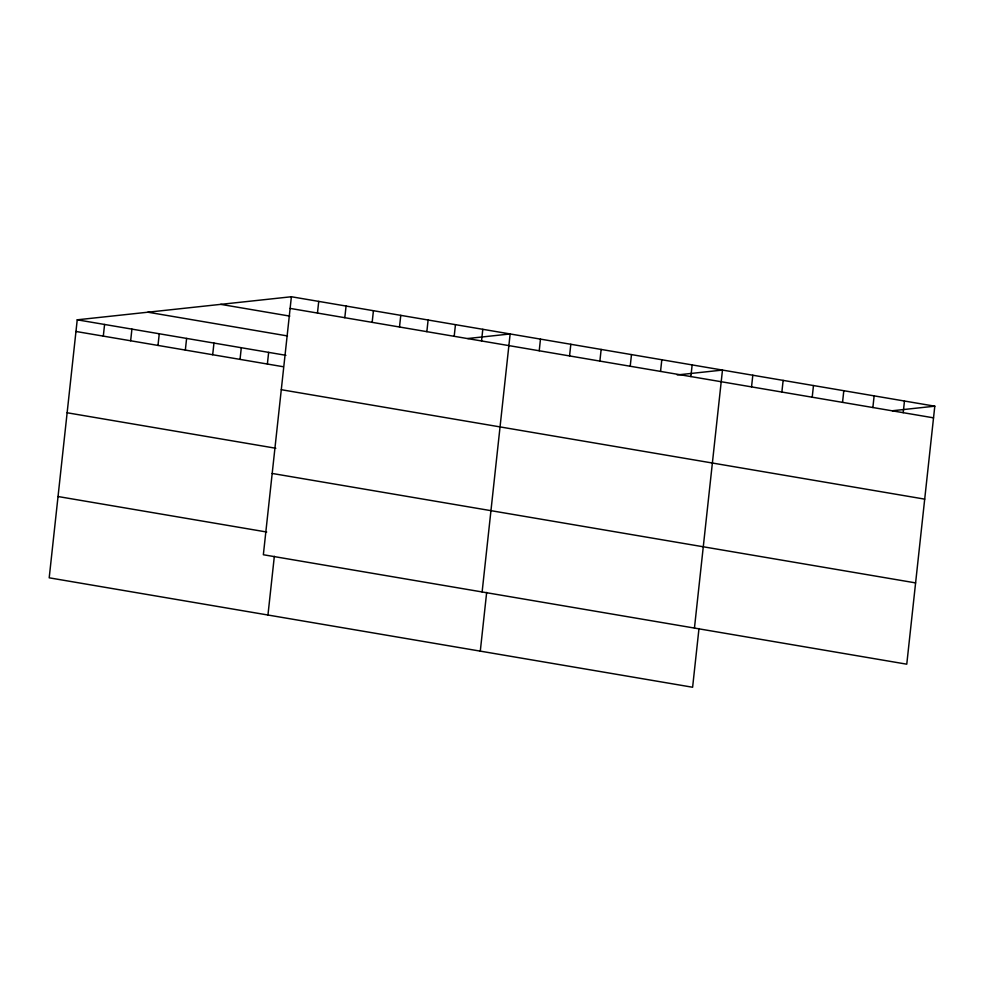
<?xml version="1.0" encoding="UTF-8"?>
<svg xmlns="http://www.w3.org/2000/svg" width="984" height="984" viewBox="0 0 984 984"><rect width="100%" height="100%" fill="white"/><g stroke="black" fill="none" stroke-linecap="round" stroke-linejoin="round"><path stroke-width="1.48" d="M291.387 296.75L263.355 554.742L906.768 664.188L934.8 406.183L291.387 296.75L77.232 319.812L49.2 577.817L692.613 687.25L698.984 628.542M103.308 336.122L104.575 324.462M130.651 340.772L131.917 329.111M157.993 345.433L159.26 333.773M185.336 350.083L186.603 338.422M212.692 354.732L213.958 343.072M240.035 359.381L241.301 347.721M267.377 364.031L268.644 352.37M267.955 615.025L274.339 556.317M317.463 313.06L318.73 301.399M344.806 317.709L346.073 306.049M372.161 322.358L373.428 310.698M399.504 327.008L400.771 315.347M426.847 331.657L428.114 319.997M454.19 336.307L455.457 324.646M481.533 340.956L482.8 329.308M482.123 591.95L510.142 333.957L467.744 338.521M480.29 651.137L486.662 592.429M539.22 350.771L540.474 339.111M569.552 355.937L570.818 344.277M599.883 361.091L601.15 349.431M630.215 366.245L631.482 354.597M660.547 371.411L661.814 359.75M690.879 376.564L692.146 364.904M694.446 628.075L722.477 370.07L677.238 374.941M751.542 386.884L752.809 375.224M781.874 392.05L783.141 380.39M812.206 397.204L813.473 385.543M842.538 402.37L843.805 390.709M872.869 407.524L874.136 395.863M903.201 412.69L904.468 401.029M892.402 410.746L934.8 406.183M290.12 308.398L933.533 417.843M220.711 304.351L289.8 316.11M147.895 312.199L287.5 335.95M77.232 319.812L285.913 355.31M75.965 331.473L283.207 366.724M281.289 389.701L924.702 499.134M67.133 412.763L275.815 448.261M272.187 473.452L915.6 582.897M58.031 496.526L266.713 532.024"/></g></svg>
